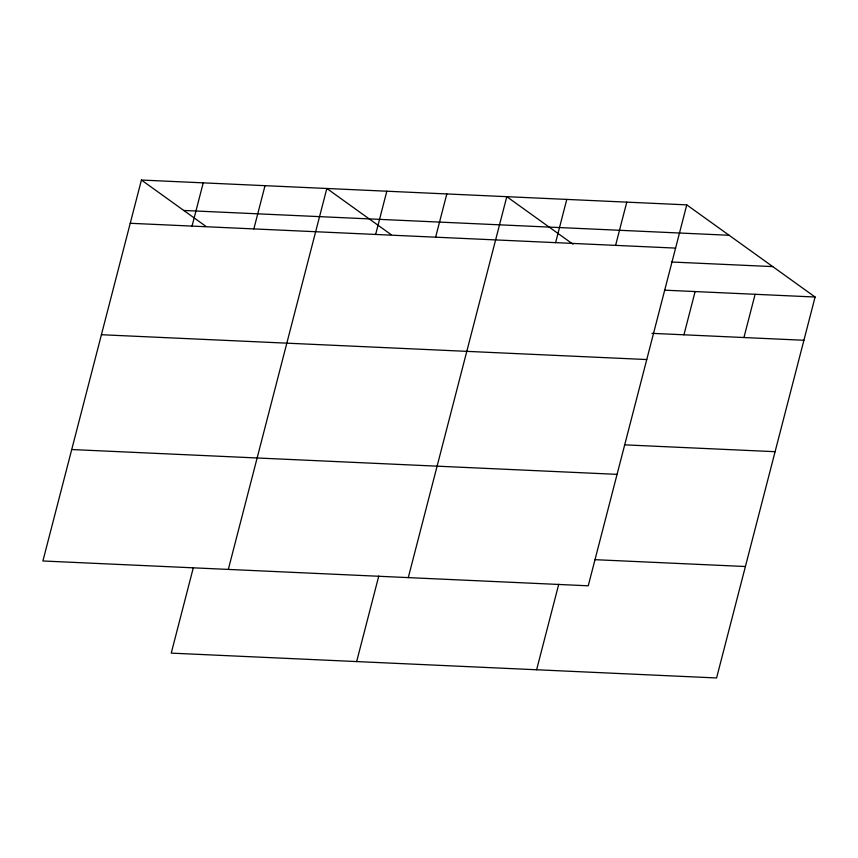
<?xml version="1.0" encoding="UTF-8"?>
<svg xmlns="http://www.w3.org/2000/svg" width="858" height="858" viewBox="0 0 858 858"><rect width="100%" height="100%" fill="white"/><g stroke="black" fill="none" stroke-linecap="round" stroke-linejoin="round"><path stroke-width="1.29" d="M141.42 180.041L42.9 560.982L588.245 585.8L686.765 204.869L141.42 180.041L205.588 226.126M192.042 226.094L203.228 182.861M253.85 228.904L265.025 185.671M193.35 567.61L171.235 653.131L716.58 677.959L815.1 297.018L686.765 204.869M228.314 569.422L326.834 188.481L391.001 234.556M375.643 234.448L386.819 191.216M435.628 237.183L446.814 193.94M356.649 661.572L378.775 576.05M408.279 577.606L506.799 196.675L573.047 244.24M555.609 242.642L566.784 199.399M615.594 245.377L626.78 202.134M536.615 669.766L558.74 584.244M683.944 334.792L695.119 291.559M743.929 337.526L755.115 294.283M183.773 210.457L729.118 235.274M130.234 223.284L675.578 248.101M671.439 262.001L772.747 266.602M664.467 290.165L815.1 297.018M651.951 333.344L803.914 340.261M101.416 334.727L646.76 359.545M624.463 444.841L775.096 451.694M71.718 449.538L617.074 474.356M594.766 559.663L745.398 566.516"/></g></svg>
